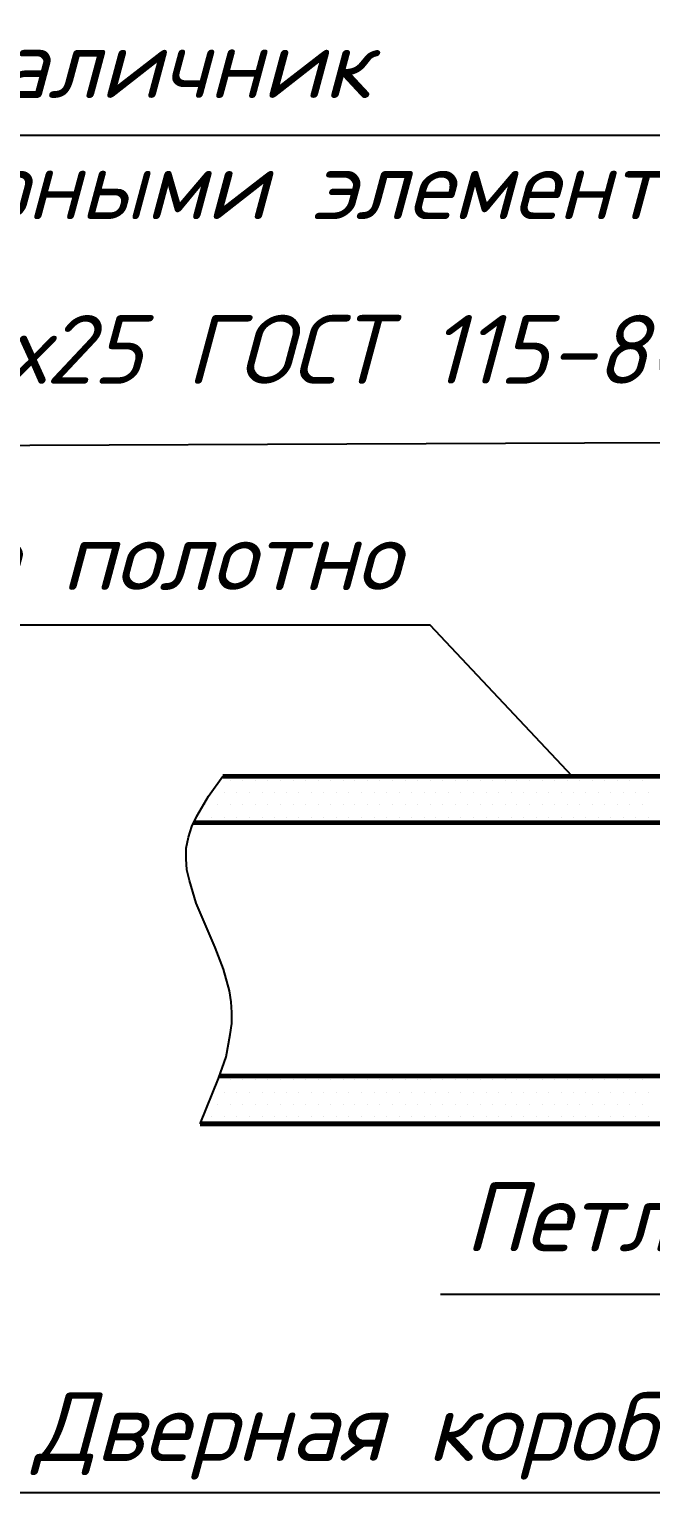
# Paper-space layout '24 (Испр)' of a CAD drawing. Header units: millimetres. Extents: x 215 to 14640, y -3257 to 166.
# Drawn here: x 1327.3 to 1359, y -3100.9 to -3026.4 of the extents above; entities that cross this region are included whole.
import ezdxf

# ---------------------------------------------------------------- set-up
doc = ezdxf.new("R2010")
doc.units = ezdxf.units.MM
for name, color, linetype in [('PDF _0', 7, 'Continuous'), ('PDF _Основные линии', 7, 'Continuous'), ('PDF _Текст', 7, 'Continuous')]:
    doc.layers.add(name, color=color, linetype=linetype)
doc.styles.add('PDF ISOCPEUR Italic', font='isocpeui.ttf')

psp = doc.layouts.new('24 (Испр)')

# ---------------------------------------------------------------- linework, layer by layer
psp.add_lwpolyline([(1367.934, -3031.777), (1312.098, -3031.777)])
at = {"layer": 'PDF _0', "lineweight": 25}
for points in [[(1377.737, -3071.861), (1363.681, -3047.405), (1307.151, -3047.647)], [(1354.968, -3064.413), (1347.733, -3056.71), (1346.967, -3056.71), (1308.512, -3056.71)], [(1336.029, -3082.118), (1336.965, -3079.82), (1337.348, -3078.713), (1337.561, -3077.564), (1337.646, -3077.011), (1337.646, -3076.458), (1337.603, -3075.904), (1337.518, -3075.351), (1337.22, -3074.244), (1336.795, -3073.138), (1335.816, -3070.882), (1335.475, -3069.733), (1335.348, -3069.18), (1335.305, -3068.626), (1335.305, -3068.073), (1335.433, -3067.52), (1335.603, -3066.967), (1335.858, -3066.456), (1336.454, -3065.435), (1337.178, -3064.413)], [(1337.561, -3064.626), (1337.561, -3064.626)], [(1338.199, -3064.626), (1338.199, -3064.626)], [(1338.838, -3064.626), (1338.838, -3064.626)], [(1339.476, -3064.626), (1339.476, -3064.626)], [(1340.114, -3064.626), (1340.114, -3064.626)], [(1340.753, -3064.626), (1340.753, -3064.626)], [(1341.391, -3064.626), (1341.391, -3064.626)], [(1342.03, -3064.626), (1342.03, -3064.626)], [(1342.668, -3064.626), (1342.668, -3064.626)], [(1343.306, -3064.626), (1343.306, -3064.626)], [(1343.902, -3064.626), (1343.902, -3064.626)], [(1344.541, -3064.626), (1344.541, -3064.626)], [(1345.179, -3064.626), (1345.179, -3064.626)], [(1345.817, -3064.626), (1345.817, -3064.626)], [(1346.456, -3064.626), (1346.456, -3064.626)], [(1347.094, -3064.626), (1347.094, -3064.626)], [(1347.733, -3064.626), (1347.733, -3064.626)], [(1348.371, -3064.626), (1348.371, -3064.626)], [(1349.009, -3064.626), (1349.009, -3064.626)], [(1349.648, -3064.626), (1349.648, -3064.626)], [(1350.286, -3064.626), (1350.286, -3064.626)], [(1350.925, -3064.626), (1350.925, -3064.626)], [(1351.563, -3064.626), (1351.563, -3064.626)], [(1352.159, -3064.626), (1352.159, -3064.626)], [(1352.797, -3064.626), (1352.797, -3064.626)], [(1353.436, -3064.626), (1353.436, -3064.626)], [(1354.074, -3064.626), (1354.074, -3064.626)], [(1354.712, -3064.626), (1354.712, -3064.626)], [(1355.351, -3064.626), (1355.351, -3064.626)], [(1355.989, -3064.626), (1355.989, -3064.626)], [(1356.628, -3064.626), (1356.628, -3064.626)], [(1357.266, -3064.626), (1357.266, -3064.626)], [(1357.904, -3064.626), (1357.904, -3064.626)], [(1358.543, -3064.626), (1358.543, -3064.626)], [(1336.284, -3065.86), (1336.284, -3065.86)], [(1336.624, -3065.264), (1336.624, -3065.264)], [(1336.922, -3065.86), (1336.922, -3065.86)], [(1337.263, -3065.264), (1337.263, -3065.264)], [(1337.561, -3065.86), (1337.561, -3065.86)], [(1337.901, -3065.264), (1337.901, -3065.264)], [(1338.199, -3065.86), (1338.199, -3065.86)], [(1338.54, -3065.264), (1338.54, -3065.264)], [(1338.838, -3065.86), (1338.838, -3065.86)], [(1339.178, -3065.264), (1339.178, -3065.264)], [(1339.476, -3065.86), (1339.476, -3065.86)], [(1339.816, -3065.264), (1339.816, -3065.264)], [(1340.114, -3065.86), (1340.114, -3065.86)], [(1340.412, -3065.264), (1340.412, -3065.264)], [(1340.753, -3065.86), (1340.753, -3065.86)], [(1341.051, -3065.264), (1341.051, -3065.264)], [(1341.391, -3065.86), (1341.391, -3065.86)], [(1341.689, -3065.264), (1341.689, -3065.264)], [(1342.03, -3065.86), (1342.03, -3065.86)], [(1342.328, -3065.264), (1342.328, -3065.264)], [(1342.668, -3065.86), (1342.668, -3065.86)], [(1342.966, -3065.264), (1342.966, -3065.264)], [(1343.306, -3065.86), (1343.306, -3065.86)], [(1343.604, -3065.264), (1343.604, -3065.264)], [(1343.902, -3065.86), (1343.902, -3065.86)], [(1344.243, -3065.264), (1344.243, -3065.264)], [(1344.541, -3065.86), (1344.541, -3065.86)], [(1344.881, -3065.264), (1344.881, -3065.264)], [(1345.179, -3065.86), (1345.179, -3065.86)], [(1345.519, -3065.264), (1345.519, -3065.264)], [(1345.817, -3065.86), (1345.817, -3065.86)], [(1346.158, -3065.264), (1346.158, -3065.264)], [(1346.456, -3065.86), (1346.456, -3065.86)], [(1346.796, -3065.264), (1346.796, -3065.264)], [(1347.094, -3065.86), (1347.094, -3065.86)], [(1347.435, -3065.264), (1347.435, -3065.264)], [(1347.733, -3065.86), (1347.733, -3065.86)], [(1348.031, -3065.264), (1348.031, -3065.264)], [(1348.371, -3065.86), (1348.371, -3065.86)], [(1348.669, -3065.264), (1348.669, -3065.264)], [(1349.009, -3065.86), (1349.009, -3065.86)], [(1349.307, -3065.264), (1349.307, -3065.264)], [(1349.648, -3065.86), (1349.648, -3065.86)], [(1349.946, -3065.264), (1349.946, -3065.264)], [(1350.286, -3065.86), (1350.286, -3065.86)], [(1350.584, -3065.264), (1350.584, -3065.264)], [(1350.925, -3065.86), (1350.925, -3065.86)], [(1351.223, -3065.264), (1351.223, -3065.264)], [(1351.563, -3065.86), (1351.563, -3065.86)], [(1351.861, -3065.264), (1351.861, -3065.264)], [(1352.159, -3065.86), (1352.159, -3065.86)], [(1352.499, -3065.264), (1352.499, -3065.264)], [(1352.797, -3065.86), (1352.797, -3065.86)], [(1353.138, -3065.264), (1353.138, -3065.264)], [(1353.436, -3065.86), (1353.436, -3065.86)], [(1353.776, -3065.264), (1353.776, -3065.264)], [(1354.074, -3065.86), (1354.074, -3065.86)], [(1354.415, -3065.264), (1354.415, -3065.264)], [(1354.712, -3065.86), (1354.712, -3065.86)], [(1355.053, -3065.264), (1355.053, -3065.264)], [(1355.351, -3065.86), (1355.351, -3065.86)], [(1355.649, -3065.264), (1355.649, -3065.264)], [(1355.989, -3065.86), (1355.989, -3065.86)], [(1356.287, -3065.264), (1356.287, -3065.264)], [(1356.628, -3065.86), (1356.628, -3065.86)], [(1356.926, -3065.264), (1356.926, -3065.264)], [(1357.266, -3065.86), (1357.266, -3065.86)], [(1357.564, -3065.264), (1357.564, -3065.264)], [(1357.904, -3065.86), (1357.904, -3065.86)], [(1358.202, -3065.264), (1358.202, -3065.264)], [(1358.543, -3065.86), (1358.543, -3065.86)], [(1358.841, -3065.264), (1358.841, -3065.264)], [(1335.986, -3066.499), (1335.986, -3066.499)], [(1336.624, -3066.499), (1336.624, -3066.499)], [(1337.263, -3066.499), (1337.263, -3066.499)], [(1337.901, -3066.499), (1337.901, -3066.499)], [(1338.54, -3066.499), (1338.54, -3066.499)], [(1339.178, -3066.499), (1339.178, -3066.499)], [(1339.816, -3066.499), (1339.816, -3066.499)], [(1340.412, -3066.499), (1340.412, -3066.499)], [(1341.051, -3066.499), (1341.051, -3066.499)], [(1341.689, -3066.499), (1341.689, -3066.499)], [(1342.328, -3066.499), (1342.328, -3066.499)], [(1342.966, -3066.499), (1342.966, -3066.499)], [(1343.604, -3066.499), (1343.604, -3066.499)], [(1344.243, -3066.499), (1344.243, -3066.499)], [(1344.881, -3066.499), (1344.881, -3066.499)], [(1345.519, -3066.499), (1345.519, -3066.499)], [(1346.158, -3066.499), (1346.158, -3066.499)], [(1346.796, -3066.499), (1346.796, -3066.499)], [(1347.435, -3066.499), (1347.435, -3066.499)], [(1348.031, -3066.499), (1348.031, -3066.499)], [(1348.669, -3066.499), (1348.669, -3066.499)], [(1349.307, -3066.499), (1349.307, -3066.499)], [(1349.946, -3066.499), (1349.946, -3066.499)], [(1350.584, -3066.499), (1350.584, -3066.499)], [(1351.223, -3066.499), (1351.223, -3066.499)], [(1351.861, -3066.499), (1351.861, -3066.499)], [(1352.499, -3066.499), (1352.499, -3066.499)], [(1353.138, -3066.499), (1353.138, -3066.499)], [(1353.776, -3066.499), (1353.776, -3066.499)], [(1354.415, -3066.499), (1354.415, -3066.499)], [(1355.053, -3066.499), (1355.053, -3066.499)], [(1355.649, -3066.499), (1355.649, -3066.499)], [(1356.287, -3066.499), (1356.287, -3066.499)], [(1356.926, -3066.499), (1356.926, -3066.499)], [(1357.564, -3066.499), (1357.564, -3066.499)], [(1358.202, -3066.499), (1358.202, -3066.499)], [(1358.841, -3066.499), (1358.841, -3066.499)], [(1386.036, -3078.798), (1370.686, -3100.917), (1366.686, -3100.917), (1322.952, -3100.917)], [(1337.561, -3079.862), (1337.561, -3079.862)], [(1338.199, -3079.862), (1338.199, -3079.862)], [(1338.838, -3079.862), (1338.838, -3079.862)], [(1339.476, -3079.862), (1339.476, -3079.862)], [(1340.114, -3079.862), (1340.114, -3079.862)], [(1340.753, -3079.862), (1340.753, -3079.862)], [(1341.391, -3079.862), (1341.391, -3079.862)], [(1342.03, -3079.862), (1342.03, -3079.862)], [(1342.668, -3079.862), (1342.668, -3079.862)], [(1343.306, -3079.862), (1343.306, -3079.862)], [(1343.902, -3079.862), (1343.902, -3079.862)], [(1344.541, -3079.862), (1344.541, -3079.862)], [(1345.179, -3079.862), (1345.179, -3079.862)], [(1345.817, -3079.862), (1345.817, -3079.862)], [(1346.456, -3079.862), (1346.456, -3079.862)], [(1347.094, -3079.862), (1347.094, -3079.862)], [(1347.733, -3079.862), (1347.733, -3079.862)], [(1348.371, -3079.862), (1348.371, -3079.862)], [(1349.009, -3079.862), (1349.009, -3079.862)], [(1349.648, -3079.862), (1349.648, -3079.862)], [(1350.286, -3079.862), (1350.286, -3079.862)], [(1350.925, -3079.862), (1350.925, -3079.862)], [(1351.563, -3079.862), (1351.563, -3079.862)], [(1352.159, -3079.862), (1352.159, -3079.862)], [(1352.797, -3079.862), (1352.797, -3079.862)], [(1353.436, -3079.862), (1353.436, -3079.862)], [(1354.074, -3079.862), (1354.074, -3079.862)], [(1354.712, -3079.862), (1354.712, -3079.862)], [(1355.351, -3079.862), (1355.351, -3079.862)], [(1355.989, -3079.862), (1355.989, -3079.862)], [(1356.628, -3079.862), (1356.628, -3079.862)], [(1357.266, -3079.862), (1357.266, -3079.862)], [(1357.904, -3079.862), (1357.904, -3079.862)], [(1358.543, -3079.862), (1358.543, -3079.862)], [(1337.263, -3080.501), (1337.263, -3080.501)], [(1337.901, -3080.501), (1337.901, -3080.501)], [(1338.54, -3080.501), (1338.54, -3080.501)], [(1339.178, -3080.501), (1339.178, -3080.501)], [(1339.816, -3080.501), (1339.816, -3080.501)], [(1340.412, -3080.501), (1340.412, -3080.501)], [(1341.051, -3080.501), (1341.051, -3080.501)], [(1341.689, -3080.501), (1341.689, -3080.501)], [(1342.328, -3080.501), (1342.328, -3080.501)], [(1342.966, -3080.501), (1342.966, -3080.501)], [(1343.604, -3080.501), (1343.604, -3080.501)], [(1344.243, -3080.501), (1344.243, -3080.501)], [(1344.881, -3080.501), (1344.881, -3080.501)], [(1345.519, -3080.501), (1345.519, -3080.501)], [(1346.158, -3080.501), (1346.158, -3080.501)], [(1346.796, -3080.501), (1346.796, -3080.501)], [(1347.435, -3080.501), (1347.435, -3080.501)], [(1348.031, -3080.501), (1348.031, -3080.501)], [(1348.669, -3080.501), (1348.669, -3080.501)], [(1349.307, -3080.501), (1349.307, -3080.501)], [(1349.946, -3080.501), (1349.946, -3080.501)], [(1350.584, -3080.501), (1350.584, -3080.501)], [(1351.223, -3080.501), (1351.223, -3080.501)], [(1351.861, -3080.501), (1351.861, -3080.501)], [(1352.499, -3080.501), (1352.499, -3080.501)], [(1353.138, -3080.501), (1353.138, -3080.501)], [(1353.776, -3080.501), (1353.776, -3080.501)], [(1354.415, -3080.501), (1354.415, -3080.501)], [(1355.053, -3080.501), (1355.053, -3080.501)], [(1355.649, -3080.501), (1355.649, -3080.501)], [(1356.287, -3080.501), (1356.287, -3080.501)], [(1356.926, -3080.501), (1356.926, -3080.501)], [(1357.564, -3080.501), (1357.564, -3080.501)], [(1358.202, -3080.501), (1358.202, -3080.501)], [(1358.841, -3080.501), (1358.841, -3080.501)], [(1336.922, -3081.139), (1336.922, -3081.139)], [(1337.561, -3081.139), (1337.561, -3081.139)], [(1338.199, -3081.139), (1338.199, -3081.139)], [(1338.838, -3081.139), (1338.838, -3081.139)], [(1339.476, -3081.139), (1339.476, -3081.139)], [(1340.114, -3081.139), (1340.114, -3081.139)], [(1340.753, -3081.139), (1340.753, -3081.139)], [(1341.391, -3081.139), (1341.391, -3081.139)], [(1342.03, -3081.139), (1342.03, -3081.139)], [(1342.668, -3081.139), (1342.668, -3081.139)], [(1343.306, -3081.139), (1343.306, -3081.139)], [(1343.902, -3081.139), (1343.902, -3081.139)], [(1344.541, -3081.139), (1344.541, -3081.139)], [(1345.179, -3081.139), (1345.179, -3081.139)], [(1345.817, -3081.139), (1345.817, -3081.139)], [(1346.456, -3081.139), (1346.456, -3081.139)], [(1347.094, -3081.139), (1347.094, -3081.139)], [(1347.733, -3081.139), (1347.733, -3081.139)], [(1348.371, -3081.139), (1348.371, -3081.139)], [(1349.009, -3081.139), (1349.009, -3081.139)], [(1349.648, -3081.139), (1349.648, -3081.139)], [(1350.286, -3081.139), (1350.286, -3081.139)], [(1350.925, -3081.139), (1350.925, -3081.139)], [(1351.563, -3081.139), (1351.563, -3081.139)], [(1352.159, -3081.139), (1352.159, -3081.139)], [(1352.797, -3081.139), (1352.797, -3081.139)], [(1353.436, -3081.139), (1353.436, -3081.139)], [(1354.074, -3081.139), (1354.074, -3081.139)], [(1354.712, -3081.139), (1354.712, -3081.139)], [(1355.351, -3081.139), (1355.351, -3081.139)], [(1355.989, -3081.139), (1355.989, -3081.139)], [(1356.628, -3081.139), (1356.628, -3081.139)], [(1357.266, -3081.139), (1357.266, -3081.139)], [(1357.904, -3081.139), (1357.904, -3081.139)], [(1358.543, -3081.139), (1358.543, -3081.139)], [(1336.624, -3081.735), (1336.624, -3081.735)], [(1337.263, -3081.735), (1337.263, -3081.735)], [(1337.901, -3081.735), (1337.901, -3081.735)], [(1338.54, -3081.735), (1338.54, -3081.735)], [(1339.178, -3081.735), (1339.178, -3081.735)], [(1339.816, -3081.735), (1339.816, -3081.735)], [(1340.412, -3081.735), (1340.412, -3081.735)], [(1341.051, -3081.735), (1341.051, -3081.735)], [(1341.689, -3081.735), (1341.689, -3081.735)], [(1342.328, -3081.735), (1342.328, -3081.735)], [(1342.966, -3081.735), (1342.966, -3081.735)], [(1343.604, -3081.735), (1343.604, -3081.735)], [(1344.243, -3081.735), (1344.243, -3081.735)], [(1344.881, -3081.735), (1344.881, -3081.735)], [(1345.519, -3081.735), (1345.519, -3081.735)], [(1346.158, -3081.735), (1346.158, -3081.735)], [(1346.796, -3081.735), (1346.796, -3081.735)], [(1347.435, -3081.735), (1347.435, -3081.735)], [(1348.031, -3081.735), (1348.031, -3081.735)], [(1348.669, -3081.735), (1348.669, -3081.735)], [(1349.307, -3081.735), (1349.307, -3081.735)], [(1349.946, -3081.735), (1349.946, -3081.735)], [(1350.584, -3081.735), (1350.584, -3081.735)], [(1351.223, -3081.735), (1351.223, -3081.735)], [(1351.861, -3081.735), (1351.861, -3081.735)], [(1352.499, -3081.735), (1352.499, -3081.735)], [(1353.138, -3081.735), (1353.138, -3081.735)], [(1353.776, -3081.735), (1353.776, -3081.735)], [(1354.415, -3081.735), (1354.415, -3081.735)], [(1355.053, -3081.735), (1355.053, -3081.735)], [(1355.649, -3081.735), (1355.649, -3081.735)], [(1356.287, -3081.735), (1356.287, -3081.735)], [(1356.926, -3081.735), (1356.926, -3081.735)], [(1357.564, -3081.735), (1357.564, -3081.735)], [(1358.202, -3081.735), (1358.202, -3081.735)], [(1358.841, -3081.735), (1358.841, -3081.735)], [(1371.396, -3085.821), (1362.17, -3090.812), (1362.17, -3090.812), (1348.261, -3090.812)]]:
    psp.add_lwpolyline(points, dxfattribs=at)
at = {"layer": 'PDF _Основные линии', "lineweight": 60}
for points in [[(1337.178, -3064.413), (1372.8, -3064.413), (1372.8, -3068.329), (1368.459, -3068.329), (1368.459, -3069.01), (1372.8, -3069.01), (1372.8, -3077.479), (1368.459, -3077.479), (1368.459, -3078.16), (1372.8, -3078.16), (1372.8, -3082.118)], [(1372.8, -3066.796), (1335.688, -3066.796)], [(1372.8, -3079.692), (1337.008, -3079.692)]]:
    psp.add_lwpolyline(points, dxfattribs=at)
psp.add_lwpolyline([(1336.029, -3082.118), (1372.8, -3082.118)], close=True, dxfattribs=at)

# ---------------------------------------------------------------- texts
at = {"layer": 'PDF _Текст', "attachment_point": 4, "style": 'PDF ISOCPEUR Italic'}
for s, insert, char_height in [('Наличник', (1322.677, -3028.11), 3.4999), ('с доборными элементами', (1311.232, -3034.757), 3.49992), ('Шуруп 6х25 ГОСТ 115-80', (1308.227, -3043.142), 3.49992), ('Дверное полотно', (1309.173, -3053.655), 3.49992), ('Петли', (1349.484, -3086.867), 3.4999), ('Дверная коробка', (1327.542, -3098.024), 3.49992)]:
    psp.add_mtext(s, dxfattribs=dict(at, insert=insert, char_height=char_height))

doc.saveas('drawing.dxf')
